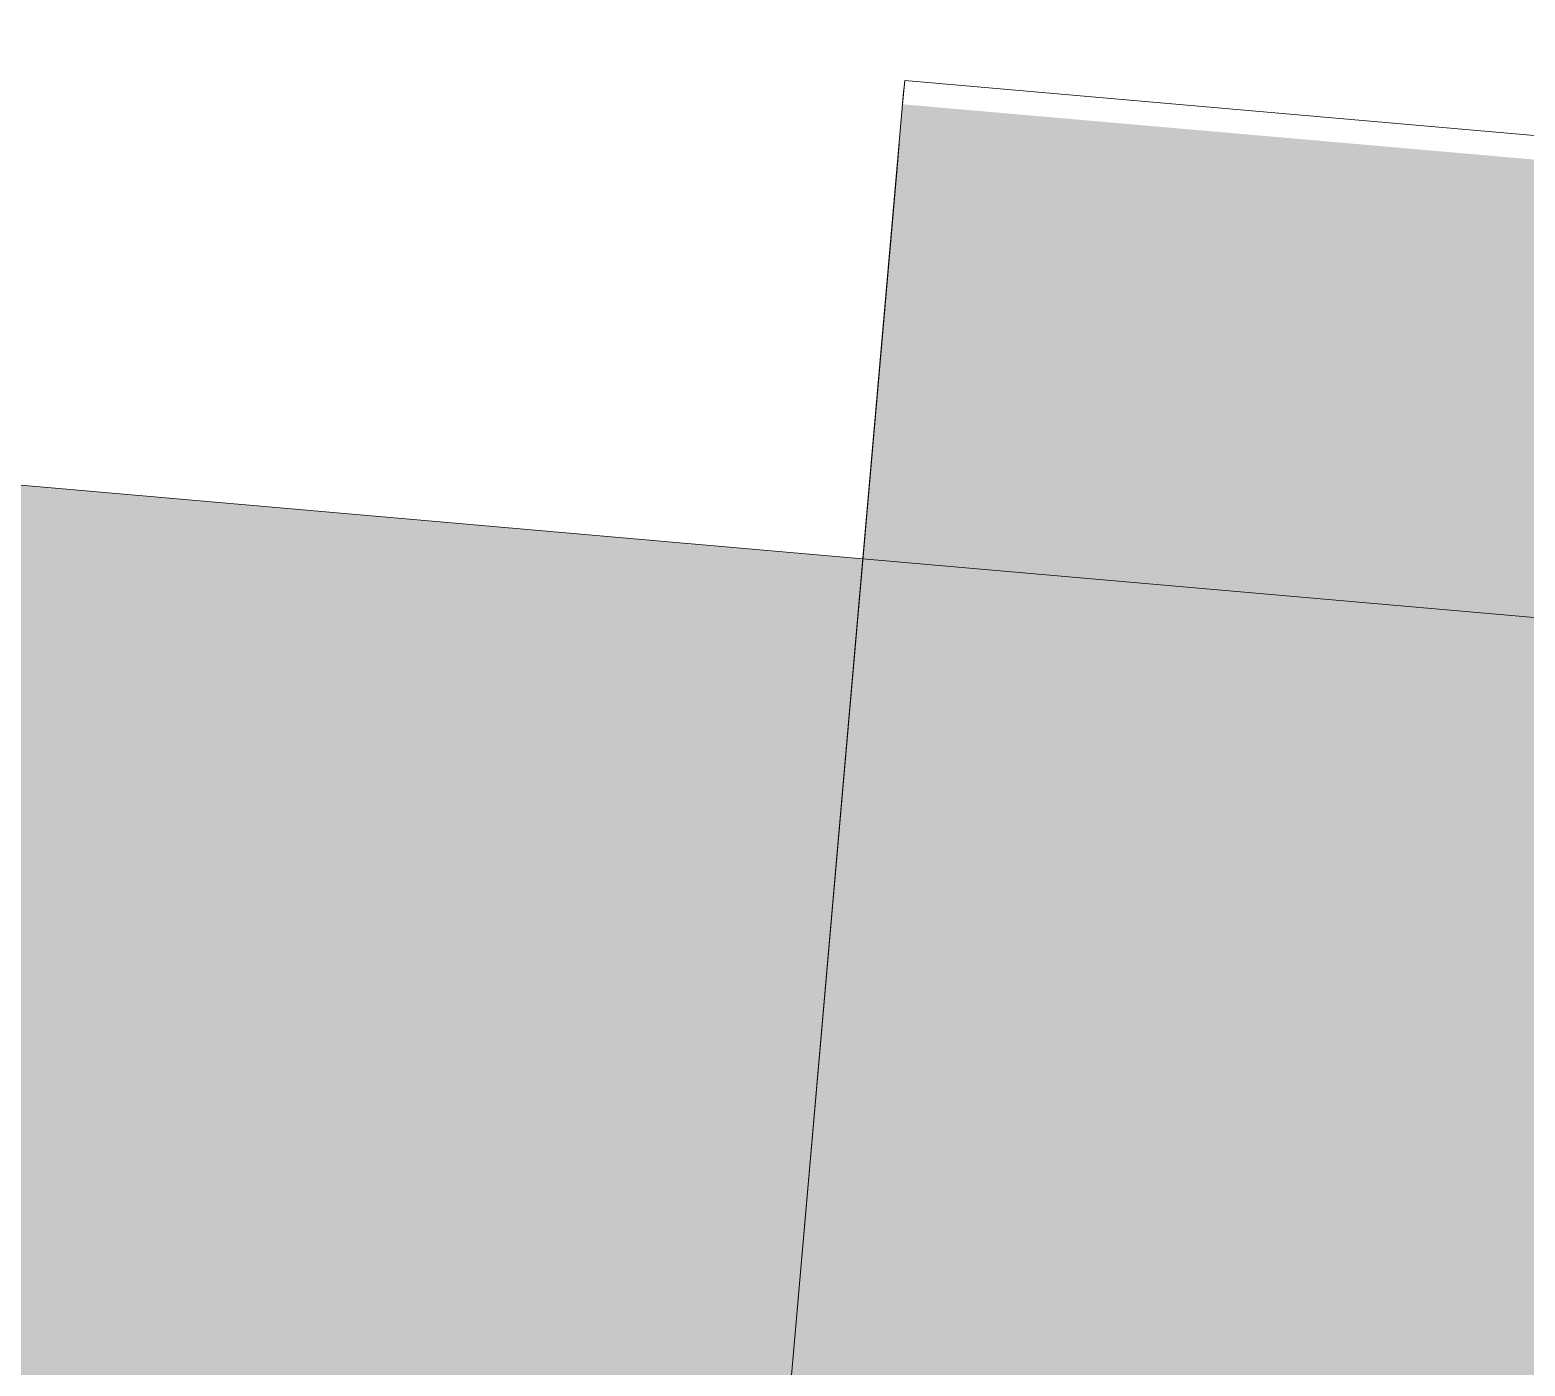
# Model space of a CAD drawing. Header units: millimetres. Extents: x 632 to 546626, y -3890 to 22200.
# Drawn here: x 389556.3 to 389603, y 16909.48 to 16951.2 of the extents above; entities that cross this region are included whole.
import ezdxf

# ---------------------------------------------------------------- set-up
doc = ezdxf.new("R2010")
doc.units = ezdxf.units.MM
doc.layers.add('A-270-M_ROOF', color=132, linetype='Continuous', lineweight=13)
doc.layers.add('A-770-ME_FFE_SA', color=91, linetype='Continuous', lineweight=13)

# ---------------------------------------------------------------- blocks, each defined once
blk = doc.blocks.new('Static Line_Sayfa_Metal Deck_Pan Mount - Up to 15 _ pitch - Max 2 Users-1845519-S6_501-SECTION A6')
at = {"layer": 'A-770-ME_FFE_SA', "lineweight": 5, "transparency": 33554432}
for points in [[(4567736.119, 16883.131), (4567740.346, 16931.445), (4567541.107, 16948.876), (4567536.88, 16900.562), (4567715.66, 16884.921)], [(4567736.119, 16883.131), (4567740.346, 16931.445), (4567541.107, 16948.876), (4567536.88, 16900.562), (4567715.66, 16884.921)], [(4567736.119, 16883.131), (4567740.346, 16931.445), (4567541.107, 16948.876), (4567536.88, 16900.562), (4567715.66, 16884.921)], [(4567736.119, 16883.131), (4567740.346, 16931.445), (4567541.107, 16948.876), (4567536.88, 16900.562), (4567715.66, 16884.921)], [(4567736.119, 16883.131), (4567740.346, 16931.445), (4567541.107, 16948.876), (4567536.88, 16900.562), (4567715.66, 16884.921)], [(4567736.119, 16883.131), (4567740.346, 16931.445), (4567541.107, 16948.876), (4567536.88, 16900.562), (4567715.66, 16884.921)], [(4567736.119, 16883.131), (4567740.346, 16931.445), (4567541.107, 16948.876), (4567536.88, 16900.562), (4567715.66, 16884.921)], [(4567736.119, 16883.131), (4567740.346, 16931.445), (4567541.107, 16948.876), (4567536.88, 16900.562), (4567715.66, 16884.921)], [(4567736.119, 16883.131), (4567740.346, 16931.445), (4567541.107, 16948.876), (4567536.88, 16900.562), (4567715.66, 16884.921)], [(4567736.119, 16883.131), (4567740.346, 16931.445), (4567541.107, 16948.876), (4567536.88, 16900.562), (4567715.66, 16884.921)], [(4567735.945, 16881.138), (4567740.172, 16929.453), (4567540.933, 16946.884), (4567536.706, 16898.569), (4567715.66, 16882.913)], [(4567735.945, 16881.138), (4567740.172, 16929.453), (4567540.933, 16946.884), (4567536.706, 16898.569), (4567715.66, 16882.913)], [(4567735.945, 16881.138), (4567740.172, 16929.453), (4567540.933, 16946.884), (4567536.706, 16898.569), (4567715.66, 16882.913)], [(4567735.945, 16881.138), (4567740.172, 16929.453), (4567540.933, 16946.884), (4567536.706, 16898.569), (4567715.66, 16882.913)], [(4567735.945, 16881.138), (4567740.172, 16929.453), (4567540.933, 16946.884), (4567536.706, 16898.569), (4567715.66, 16882.913)], [(4567735.945, 16881.138), (4567740.172, 16929.453), (4567540.933, 16946.884), (4567536.706, 16898.569), (4567715.66, 16882.913)], [(4567735.945, 16881.138), (4567740.172, 16929.453), (4567540.933, 16946.884), (4567536.706, 16898.569), (4567715.66, 16882.913)], [(4567735.945, 16881.138), (4567740.172, 16929.453), (4567540.933, 16946.884), (4567536.706, 16898.569), (4567715.66, 16882.913)], [(4567735.945, 16881.138), (4567740.172, 16929.453), (4567540.933, 16946.884), (4567536.706, 16898.569), (4567715.66, 16882.913)], [(4567735.945, 16881.138), (4567740.172, 16929.453), (4567540.933, 16946.884), (4567536.706, 16898.569), (4567715.66, 16882.913)]]:
    blk.add_hatch(color=256, dxfattribs=at).paths.add_polyline_path(points)
at = {"layer": 'A-770-ME_FFE_SA', "lineweight": 5}
for p, q in [((4567541.173, 16949.624), (4567541.107, 16948.876)), ((4567541.165, 16949.529), (4567541.107, 16948.876)), ((4567541.165, 16949.529), (4567541.107, 16948.876)), ((4567541.165, 16949.529), (4567541.107, 16948.876)), ((4567541.165, 16949.529), (4567541.107, 16948.876)), ((4567541.165, 16949.529), (4567541.125, 16949.081)), ((4567541.165, 16949.529), (4567541.155, 16949.415)), ((4567541.165, 16949.529), (4567541.155, 16949.415)), ((4567541.165, 16949.529), (4567541.155, 16949.415)), ((4567541.165, 16949.529), (4567541.155, 16949.415)), ((4567541.165, 16949.529), (4567541.155, 16949.415)), ((4567541.165, 16949.529), (4567541.155, 16949.415)), ((4567541.165, 16949.529), (4567541.155, 16949.415)), ((4567541.165, 16949.529), (4567541.155, 16949.415)), ((4567541.165, 16949.529), (4567541.155, 16949.415)), ((4567541.165, 16949.529), (4567541.155, 16949.415)), ((4567541.165, 16949.529), (4567541.155, 16949.415)), ((4567541.165, 16949.529), (4567541.155, 16949.415)), ((4567541.165, 16949.529), (4567541.155, 16949.415)), ((4567541.165, 16949.529), (4567541.155, 16949.415)), ((4567541.173, 16949.624), (4567541.165, 16949.529)), ((4567541.173, 16949.624), (4567541.165, 16949.529)), ((4567541.173, 16949.624), (4567541.165, 16949.529)), ((4567541.173, 16949.624), (4567541.165, 16949.529)), ((4567541.173, 16949.624), (4567541.165, 16949.529)), ((4567541.173, 16949.624), (4567541.165, 16949.529)), ((4567541.173, 16949.624), (4567541.165, 16949.529)), ((4567541.173, 16949.624), (4567541.165, 16949.529)), ((4567541.173, 16949.624), (4567541.165, 16949.529)), ((4567541.173, 16949.624), (4567541.165, 16949.529)), ((4567541.173, 16949.624), (4567541.165, 16949.529)), ((4567541.173, 16949.624), (4567541.165, 16949.529)), ((4567541.173, 16949.624), (4567541.165, 16949.529)), ((4567541.173, 16949.624), (4567541.165, 16949.529)), ((4567541.173, 16949.624), (4567541.165, 16949.529)), ((4567541.173, 16949.624), (4567541.165, 16949.529)), ((4567541.173, 16949.624), (4567541.165, 16949.529)), ((4567541.173, 16949.624), (4567541.165, 16949.529)), ((4567541.173, 16949.624), (4567541.165, 16949.529)), ((4567580.756, 16946.161), (4567541.173, 16949.624)), ((4567580.756, 16946.161), (4567541.173, 16949.624)), ((4567580.756, 16946.161), (4567541.173, 16949.624)), ((4567580.756, 16946.161), (4567541.173, 16949.624)), ((4567580.756, 16946.161), (4567541.173, 16949.624)), ((4567580.756, 16946.161), (4567541.173, 16949.624)), ((4567580.756, 16946.161), (4567541.173, 16949.624)), ((4567580.756, 16946.161), (4567541.173, 16949.624)), ((4567580.756, 16946.161), (4567541.173, 16949.624)), ((4567580.756, 16946.161), (4567541.173, 16949.624)), ((4567541.141, 16949.263), (4567541.107, 16948.876)), ((4567541.125, 16949.081), (4567541.107, 16948.876)), ((4567541.125, 16949.081), (4567541.107, 16948.876)), ((4567541.125, 16949.081), (4567541.107, 16948.876)), ((4567541.125, 16949.081), (4567541.107, 16948.876)), ((4567541.125, 16949.081), (4567541.107, 16948.876)), ((4567541.125, 16949.081), (4567541.107, 16948.876)), ((4567541.125, 16949.081), (4567541.107, 16948.876)), ((4567541.125, 16949.081), (4567541.107, 16948.876)), ((4567541.125, 16949.081), (4567541.107, 16948.876)), ((4567541.125, 16949.081), (4567541.107, 16948.876)), ((4567541.125, 16949.081), (4567541.107, 16948.876)), ((4567541.125, 16949.081), (4567541.107, 16948.876)), ((4567541.125, 16949.081), (4567541.107, 16948.876)), ((4567541.125, 16949.081), (4567541.107, 16948.876)), ((4567541.155, 16949.415), (4567541.125, 16949.081)), ((4567541.141, 16949.263), (4567541.125, 16949.081)), ((4567541.141, 16949.263), (4567541.125, 16949.081)), ((4567541.141, 16949.263), (4567541.125, 16949.081)), ((4567541.141, 16949.263), (4567541.125, 16949.081)), ((4567541.141, 16949.263), (4567541.125, 16949.081)), ((4567541.141, 16949.263), (4567541.125, 16949.081)), ((4567541.141, 16949.263), (4567541.125, 16949.081)), ((4567541.141, 16949.263), (4567541.125, 16949.081)), ((4567541.141, 16949.263), (4567541.125, 16949.081)), ((4567541.141, 16949.263), (4567541.125, 16949.081)), ((4567541.141, 16949.263), (4567541.125, 16949.081)), ((4567541.141, 16949.263), (4567541.125, 16949.081)), ((4567541.155, 16949.415), (4567541.141, 16949.263)), ((4567541.155, 16949.415), (4567541.141, 16949.263)), ((4567541.155, 16949.415), (4567541.141, 16949.263)), ((4567541.155, 16949.415), (4567541.141, 16949.263)), ((4567541.155, 16949.415), (4567541.141, 16949.263)), ((4567541.155, 16949.415), (4567541.141, 16949.263)), ((4567541.155, 16949.415), (4567541.141, 16949.263)), ((4567541.155, 16949.415), (4567541.141, 16949.263)), ((4567541.155, 16949.415), (4567541.141, 16949.263)), ((4567541.155, 16949.415), (4567541.141, 16949.263)), ((4567541.155, 16949.415), (4567541.141, 16949.263)), ((4567541.155, 16949.415), (4567541.141, 16949.263)), ((4567541.155, 16949.415), (4567541.141, 16949.263)), ((4567536.902, 16900.81), (4567541.107, 16948.876)), ((4567540.99, 16947.537), (4567540.999, 16947.632)), ((4567540.99, 16947.537), (4567540.999, 16947.632)), ((4567540.99, 16947.537), (4567540.999, 16947.632)), ((4567540.99, 16947.537), (4567540.999, 16947.632)), ((4567540.99, 16947.537), (4567540.999, 16947.632)), ((4567540.99, 16947.537), (4567540.999, 16947.632)), ((4567540.99, 16947.537), (4567540.999, 16947.632)), ((4567540.99, 16947.537), (4567540.999, 16947.632)), ((4567540.99, 16947.537), (4567540.999, 16947.632)), ((4567540.996, 16947.608), (4567540.999, 16947.632)), ((4567540.996, 16947.608), (4567540.999, 16947.632)), ((4567540.996, 16947.608), (4567540.999, 16947.632)), ((4567540.996, 16947.608), (4567540.999, 16947.632)), ((4567540.996, 16947.608), (4567540.999, 16947.632)), ((4567540.996, 16947.608), (4567540.999, 16947.632)), ((4567540.996, 16947.608), (4567540.999, 16947.632)), ((4567540.996, 16947.608), (4567540.999, 16947.632)), ((4567540.996, 16947.608), (4567540.999, 16947.632)), ((4567540.996, 16947.608), (4567540.999, 16947.632)), ((4567540.996, 16947.608), (4567540.999, 16947.632)), ((4567540.933, 16946.884), (4567540.99, 16947.537)), ((4567540.933, 16946.884), (4567540.99, 16947.537)), ((4567540.933, 16946.884), (4567540.99, 16947.537)), ((4567540.933, 16946.884), (4567540.99, 16947.537)), ((4567540.933, 16946.884), (4567540.99, 16947.537)), ((4567540.933, 16946.884), (4567540.98, 16947.423)), ((4567540.933, 16946.884), (4567540.967, 16947.271)), ((4567540.933, 16946.884), (4567540.967, 16947.271)), ((4567540.951, 16947.088), (4567540.99, 16947.537)), ((4567540.951, 16947.088), (4567540.98, 16947.423)), ((4567540.951, 16947.088), (4567540.967, 16947.271)), ((4567540.951, 16947.088), (4567540.967, 16947.271)), ((4567540.951, 16947.088), (4567540.967, 16947.271)), ((4567540.951, 16947.088), (4567540.967, 16947.271)), ((4567540.951, 16947.088), (4567540.967, 16947.271)), ((4567540.951, 16947.088), (4567540.967, 16947.271)), ((4567540.951, 16947.088), (4567540.967, 16947.271)), ((4567540.951, 16947.088), (4567540.967, 16947.271)), ((4567540.951, 16947.088), (4567540.967, 16947.271)), ((4567540.951, 16947.088), (4567540.967, 16947.271)), ((4567540.967, 16947.271), (4567540.99, 16947.537)), ((4567540.967, 16947.271), (4567540.99, 16947.537)), ((4567540.967, 16947.271), (4567540.98, 16947.423)), ((4567540.967, 16947.271), (4567540.98, 16947.423)), ((4567540.967, 16947.271), (4567540.98, 16947.423)), ((4567540.967, 16947.271), (4567540.98, 16947.423)), ((4567540.967, 16947.271), (4567540.98, 16947.423)), ((4567540.967, 16947.271), (4567540.98, 16947.423)), ((4567540.967, 16947.271), (4567540.98, 16947.423)), ((4567540.967, 16947.271), (4567540.98, 16947.423)), ((4567540.967, 16947.271), (4567540.98, 16947.423)), ((4567540.967, 16947.271), (4567540.98, 16947.423)), ((4567540.98, 16947.423), (4567540.99, 16947.537)), ((4567540.98, 16947.423), (4567540.99, 16947.537)), ((4567540.98, 16947.423), (4567540.99, 16947.537)), ((4567540.98, 16947.423), (4567540.99, 16947.537)), ((4567540.98, 16947.423), (4567540.99, 16947.537)), ((4567540.98, 16947.423), (4567540.99, 16947.537)), ((4567540.98, 16947.423), (4567540.99, 16947.537)), ((4567540.98, 16947.423), (4567540.99, 16947.537)), ((4567540.98, 16947.423), (4567540.99, 16947.537)), ((4567540.98, 16947.423), (4567540.99, 16947.537)), ((4567540.98, 16947.423), (4567540.99, 16947.537)), ((4567540.98, 16947.423), (4567540.99, 16947.537)), ((4567540.99, 16947.537), (4567540.996, 16947.608)), ((4567540.99, 16947.537), (4567540.996, 16947.608)), ((4567540.99, 16947.537), (4567540.996, 16947.608)), ((4567540.99, 16947.537), (4567540.996, 16947.608)), ((4567540.99, 16947.537), (4567540.996, 16947.608)), ((4567540.99, 16947.537), (4567540.996, 16947.608)), ((4567540.99, 16947.537), (4567540.996, 16947.608)), ((4567540.99, 16947.537), (4567540.996, 16947.608)), ((4567540.99, 16947.537), (4567540.996, 16947.608)), ((4567540.99, 16947.537), (4567540.996, 16947.608)), ((4567540.99, 16947.537), (4567540.996, 16947.608)), ((4567536.902, 16900.81), (4567540.933, 16946.884)), ((4567540.933, 16946.884), (4567536.902, 16900.81)), ((4567536.902, 16900.81), (4567540.933, 16946.884)), ((4567540.933, 16946.884), (4567536.902, 16900.81)), ((4567536.902, 16900.81), (4567540.933, 16946.884)), ((4567540.933, 16946.884), (4567536.902, 16900.81)), ((4567536.902, 16900.81), (4567540.933, 16946.884)), ((4567540.933, 16946.884), (4567536.902, 16900.81)), ((4567536.902, 16900.81), (4567540.933, 16946.884)), ((4567540.933, 16946.884), (4567536.902, 16900.81)), ((4567536.902, 16900.81), (4567540.933, 16946.884)), ((4567540.933, 16946.884), (4567536.902, 16900.81)), ((4567536.902, 16900.81), (4567540.933, 16946.884)), ((4567540.933, 16946.884), (4567536.902, 16900.81)), ((4567536.902, 16900.81), (4567540.933, 16946.884)), ((4567540.933, 16946.884), (4567536.902, 16900.81)), ((4567536.902, 16900.81), (4567540.933, 16946.884)), ((4567540.933, 16946.884), (4567536.902, 16900.81)), ((4567536.902, 16900.81), (4567540.933, 16946.884)), ((4567540.933, 16946.884), (4567536.902, 16900.81)), ((4567536.902, 16900.81), (4567540.933, 16946.884)), ((4567540.933, 16946.884), (4567536.902, 16900.81)), ((4567536.902, 16900.81), (4567540.933, 16946.884)), ((4567540.933, 16946.884), (4567536.902, 16900.81)), ((4567536.902, 16900.81), (4567540.933, 16946.884)), ((4567540.933, 16946.884), (4567536.902, 16900.81)), ((4567536.902, 16900.81), (4567540.933, 16946.884)), ((4567540.933, 16946.884), (4567536.902, 16900.81)), ((4567536.902, 16900.81), (4567540.933, 16946.884)), ((4567540.933, 16946.884), (4567536.902, 16900.81)), ((4567536.902, 16900.81), (4567540.933, 16946.884)), ((4567540.933, 16946.884), (4567536.902, 16900.81)), ((4567536.902, 16900.81), (4567540.933, 16946.884)), ((4567540.933, 16946.884), (4567536.902, 16900.81)), ((4567536.902, 16900.81), (4567540.933, 16946.884)), ((4567540.933, 16946.884), (4567536.902, 16900.81)), ((4567536.902, 16900.81), (4567540.933, 16946.884)), ((4567540.933, 16946.884), (4567536.902, 16900.81)), ((4567540.933, 16946.884), (4567536.902, 16900.81)), ((4567540.933, 16946.884), (4567540.951, 16947.088)), ((4567540.933, 16946.884), (4567540.951, 16947.088)), ((4567540.933, 16946.884), (4567540.951, 16947.088)), ((4567540.933, 16946.884), (4567540.951, 16947.088)), ((4567540.933, 16946.884), (4567540.951, 16947.088)), ((4567540.933, 16946.884), (4567540.951, 16947.088)), ((4567540.933, 16946.884), (4567540.951, 16947.088)), ((4567540.933, 16946.884), (4567540.951, 16947.088)), ((4567540.933, 16946.884), (4567540.951, 16947.088)), ((4567540.933, 16946.884), (4567540.951, 16947.088)), ((4567540.933, 16946.884), (4567540.951, 16947.088)), ((4567540.933, 16946.884), (4567540.951, 16947.088))]:
    blk.add_line(p, q, dxfattribs=at)
blk = doc.blocks.new('25021-APA-ZZ-ZZ-M3-AR-000001_V3_rvt-6-S6_501-SECTION A6')
at = {"layer": 'A-270-M_ROOF', "transparency": 33554432}
blk.add_hatch(color=9, dxfattribs=at).paths.add_polyline_path([(4535648.823, 15720.383), (4558304.614, 17702.508), (4578095.614, 15971.02), (4578095.614, 16011.173), (4558304.614, 17742.661), (4535648.823, 15760.536)])
at = {"layer": 'A-270-M_ROOF', "color": 53, "lineweight": 5}
for p, q in [((4567539.866, 16934.681), (4558304.614, 17742.661)), ((4567574.009, 16931.694), (4567539.866, 16934.681))]:
    blk.add_line(p, q, dxfattribs=at)
at = {"layer": 'A-770-ME_FFE_SA', "color": 53, "lineweight": 5}
blk.add_blockref('Static Line_Sayfa_Metal Deck_Pan Mount - Up to 15 _ pitch - Max 2 Users-1845519-S6_501-SECTION A6', (0, 0), dxfattribs=at)

msp = doc.modelspace()

# ---------------------------------------------------------------- block references
at = {"color": 10, "lineweight": 5}
msp.add_blockref('25021-APA-ZZ-ZZ-M3-AR-000001_V3_rvt-6-S6_501-SECTION A6', (-4177957.554, 0), dxfattribs=at)

doc.saveas('drawing.dxf')
